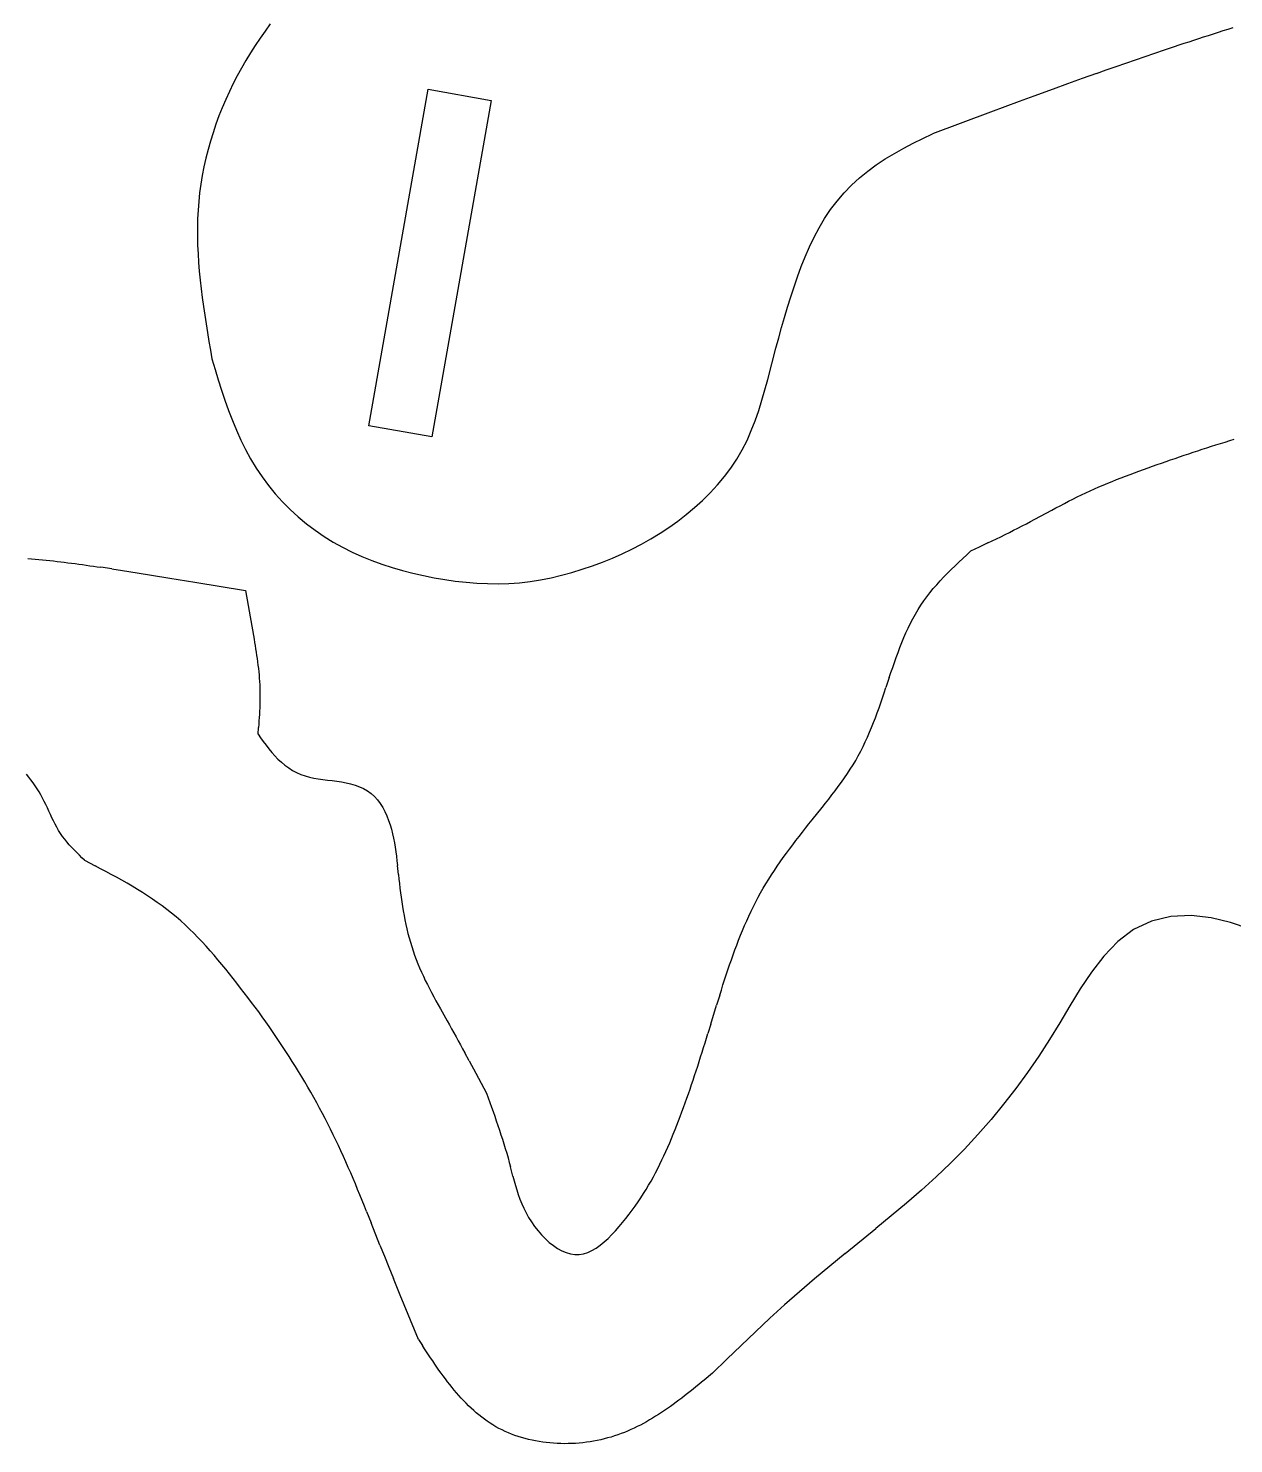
# Model space of a CAD drawing. Extents: x -3475 to 3475, y -2114 to 2114.
# Drawn here: x 1023 to 1566, y -2105 to -1468 of the extents above; entities that cross this region are included whole.
import ezdxf

# ---------------------------------------------------------------- set-up
doc = ezdxf.new("R2010")
doc.units = 0
doc.header["$MEASUREMENT"] = 0
doc.layers.get('0').update_dxf_attribs({"linetype": 'CONTINUOUS'})

msp = doc.modelspace()

# ---------------------------------------------------------------- linework, layer by layer
for p, q in [((1131.71, -1465.95), (1129.4, -1469.16)), ((1129.4, -1469.16), (1127.14, -1472.41)), ((1549.85, -1472.5), (1552.05, -1471.79)), ((1552.05, -1471.79), (1554.26, -1471.08)), ((1554.26, -1471.08), (1556.46, -1470.37)), ((1556.46, -1470.37), (1558.67, -1469.67)), ((1558.67, -1469.67), (1560.87, -1468.97)), ((1560.87, -1468.97), (1563.08, -1468.28)), ((1563.08, -1468.28), (1565.29, -1467.59)), ((1124.95, -1475.7), (1122.83, -1479.03)), ((1127.14, -1472.41), (1124.95, -1475.7)), ((1530.08, -1479.09), (1534.47, -1477.6)), ((1534.47, -1477.6), (1536.66, -1476.86)), ((1536.66, -1476.86), (1538.86, -1476.13)), ((1538.86, -1476.13), (1541.06, -1475.4)), ((1541.06, -1475.4), (1543.25, -1474.67)), ((1543.25, -1474.67), (1545.45, -1473.94)), ((1545.45, -1473.94), (1547.65, -1473.22)), ((1547.65, -1473.22), (1549.85, -1472.5)), ((1120.77, -1482.4), (1118.79, -1485.83)), ((1122.83, -1479.03), (1120.77, -1482.4)), ((1512.58, -1485.14), (1516.95, -1483.61)), ((1516.95, -1483.61), (1521.33, -1482.09)), ((1521.33, -1482.09), (1525.7, -1480.59)), ((1525.7, -1480.59), (1530.08, -1479.09)), ((1116.88, -1489.3), (1115.06, -1492.83)), ((1118.79, -1485.83), (1116.88, -1489.3)), ((1497.31, -1490.57), (1490.78, -1492.92)), ((1503.85, -1488.23), (1497.31, -1490.57)), ((1503.85, -1488.23), (1508.22, -1486.68)), ((1508.22, -1486.68), (1512.58, -1485.14)), ((1113.32, -1496.4), (1111.67, -1500.03)), ((1115.06, -1492.83), (1113.32, -1496.4)), ((1176.14, -1646.87), (1202.86, -1495.36)), ((1202.86, -1495.36), (1231.26, -1500.37)), ((1484.25, -1495.29), (1475.56, -1498.47)), ((1490.78, -1492.92), (1484.25, -1495.29)), ((1110.1, -1503.69), (1108.63, -1507.4)), ((1111.67, -1500.03), (1110.1, -1503.69)), ((1231.26, -1500.37), (1204.55, -1651.88)), ((1469.04, -1500.87), (1456.02, -1505.69)), ((1475.56, -1498.47), (1469.04, -1500.87)), ((1108.63, -1507.4), (1107.25, -1511.14)), ((1456.02, -1505.69), (1430.01, -1515.4)), ((1105.97, -1514.92), (1104.79, -1518.72)), ((1107.25, -1511.14), (1105.97, -1514.92)), ((1425.64, -1517.52), (1430.01, -1515.4)), ((1103.71, -1522.55), (1102.74, -1526.41)), ((1104.79, -1518.72), (1103.71, -1522.55)), ((1412.78, -1524.23), (1417.01, -1521.9)), ((1417.01, -1521.9), (1421.3, -1519.68)), ((1421.3, -1519.68), (1425.64, -1517.52)), ((1102.74, -1526.41), (1101.87, -1530.28)), ((1400.76, -1532.17), (1404.64, -1529.33)), ((1404.64, -1529.33), (1408.65, -1526.69)), ((1408.65, -1526.69), (1412.78, -1524.23)), ((1101.11, -1534.17), (1100.46, -1538.07)), ((1101.87, -1530.28), (1101.11, -1534.17)), ((1393.5, -1538.54), (1397.04, -1535.24)), ((1397.04, -1535.24), (1400.76, -1532.17)), ((1099.93, -1541.98), (1099.52, -1545.9)), ((1100.46, -1538.07), (1099.93, -1541.98)), ((1387, -1545.72), (1390.15, -1542.03)), ((1390.15, -1542.03), (1393.5, -1538.54)), ((1099.52, -1545.9), (1099.22, -1549.82)), ((1384.07, -1549.57), (1387, -1545.72)), ((1099.02, -1553.74), (1098.93, -1557.67)), ((1099.22, -1549.82), (1099.02, -1553.74)), ((1378.88, -1557.72), (1381.36, -1553.58)), ((1381.36, -1553.58), (1384.07, -1549.57)), ((1098.93, -1557.67), (1098.94, -1561.6)), ((1376.61, -1561.98), (1378.88, -1557.72)), ((1098.94, -1561.6), (1099.03, -1565.53)), ((1099.03, -1565.53), (1099.21, -1569.47)), ((1372.61, -1570.77), (1374.53, -1566.34)), ((1374.53, -1566.34), (1376.61, -1561.98)), ((1099.21, -1569.47), (1099.46, -1573.41)), ((1099.46, -1573.41), (1099.79, -1577.34)), ((1370.83, -1575.25), (1372.61, -1570.77)), ((1099.79, -1577.34), (1100.17, -1581.29)), ((1367.59, -1584.32), (1369.16, -1579.78)), ((1369.16, -1579.78), (1370.83, -1575.25)), ((1100.17, -1581.29), (1100.62, -1585.23)), ((1100.62, -1585.23), (1101.12, -1589.18)), ((1366.1, -1588.89), (1367.59, -1584.32)), ((1101.12, -1589.18), (1101.66, -1593.12)), ((1101.66, -1593.12), (1102.23, -1597.07)), ((1364.68, -1593.48), (1366.1, -1588.89)), ((1102.23, -1597.07), (1102.85, -1601.02)), ((1362, -1602.72), (1363.31, -1598.09)), ((1363.31, -1598.09), (1364.68, -1593.48)), ((1102.85, -1601.02), (1103.48, -1604.97)), ((1103.48, -1604.97), (1104.14, -1608.92)), ((1360.72, -1607.36), (1362, -1602.72)), ((1104.14, -1608.92), (1104.8, -1612.87)), ((1355.74, -1626.06), (1359.47, -1612.02)), ((1359.47, -1612.02), (1360.72, -1607.36)), ((1104.8, -1612.87), (1105.48, -1616.82)), ((1105.48, -1616.82), (1106.9, -1621.5)), ((1106.9, -1621.5), (1108.34, -1626.16)), ((1108.34, -1626.16), (1109.82, -1630.8)), ((1109.82, -1630.8), (1111.36, -1635.41)), ((1353.11, -1635.42), (1354.46, -1630.75)), ((1354.46, -1630.75), (1355.74, -1626.06)), ((1111.36, -1635.41), (1112.98, -1639.98)), ((1351.67, -1640.04), (1353.11, -1635.42)), ((1112.98, -1639.98), (1114.69, -1644.5)), ((1350.09, -1644.61), (1351.67, -1640.04)), ((1114.69, -1644.5), (1116.51, -1648.95)), ((1116.51, -1648.95), (1118.47, -1653.34)), ((1204.55, -1651.88), (1176.14, -1646.87)), ((1346.42, -1653.5), (1348.35, -1649.1)), ((1348.35, -1649.1), (1350.09, -1644.61)), ((1118.47, -1653.34), (1120.59, -1657.64)), ((1344.26, -1657.78), (1346.42, -1653.5)), ((1551.45, -1657.47), (1553.5, -1656.81)), ((1553.5, -1656.81), (1555.55, -1656.15)), ((1555.55, -1656.15), (1557.6, -1655.5)), ((1557.6, -1655.5), (1559.66, -1654.86)), ((1559.66, -1654.86), (1561.72, -1654.23)), ((1561.72, -1654.23), (1563.78, -1653.6)), ((1563.78, -1653.6), (1565.85, -1652.99)), ((1120.59, -1657.64), (1122.88, -1661.85)), ((1122.88, -1661.85), (1125.36, -1665.95)), ((1339.19, -1665.93), (1341.85, -1661.92)), ((1341.85, -1661.92), (1344.26, -1657.78)), ((1533.09, -1663.7), (1535.13, -1662.99)), ((1535.13, -1662.99), (1537.16, -1662.28)), ((1537.16, -1662.28), (1539.2, -1661.58)), ((1539.2, -1661.58), (1541.24, -1660.88)), ((1541.24, -1660.88), (1543.28, -1660.19)), ((1543.28, -1660.19), (1545.32, -1659.5)), ((1545.32, -1659.5), (1547.36, -1658.82)), ((1547.36, -1658.82), (1549.4, -1658.14)), ((1549.4, -1658.14), (1551.45, -1657.47)), ((1125.36, -1665.95), (1128.05, -1669.94)), ((1128.05, -1669.94), (1130.94, -1673.81)), ((1333.18, -1673.51), (1336.29, -1669.79)), ((1336.29, -1669.79), (1339.19, -1665.93)), ((1514.86, -1670.37), (1516.87, -1669.59)), ((1516.87, -1669.59), (1518.89, -1668.82)), ((1518.89, -1668.82), (1520.91, -1668.07)), ((1520.91, -1668.07), (1522.93, -1667.32)), ((1522.93, -1667.32), (1524.96, -1666.59)), ((1524.96, -1666.59), (1526.99, -1665.86)), ((1526.99, -1665.86), (1529.02, -1665.13)), ((1529.02, -1665.13), (1531.06, -1664.41)), ((1531.06, -1664.41), (1533.09, -1663.7)), ((1130.94, -1673.81), (1134.02, -1677.55)), ((1329.89, -1677.08), (1333.18, -1673.51)), ((1499, -1677.1), (1500.95, -1676.2)), ((1500.95, -1676.2), (1502.91, -1675.32)), ((1502.91, -1675.32), (1504.89, -1674.45)), ((1504.89, -1674.45), (1506.87, -1673.61)), ((1506.87, -1673.61), (1508.86, -1672.77)), ((1508.86, -1672.77), (1510.85, -1671.96)), ((1510.85, -1671.96), (1512.85, -1671.16)), ((1512.85, -1671.16), (1514.86, -1670.37)), ((1134.02, -1677.55), (1137.29, -1681.14)), ((1137.29, -1681.14), (1140.73, -1684.59)), ((1322.82, -1683.77), (1326.43, -1680.5)), ((1326.43, -1680.5), (1329.89, -1677.08)), ((1487.44, -1682.88), (1489.35, -1681.88)), ((1489.35, -1681.88), (1491.26, -1680.9)), ((1491.26, -1680.9), (1493.18, -1679.92)), ((1493.18, -1679.92), (1495.11, -1678.96)), ((1495.11, -1678.96), (1497.05, -1678.02)), ((1497.05, -1678.02), (1499, -1677.1)), ((1140.73, -1684.59), (1144.33, -1687.88)), ((1144.33, -1687.88), (1148.07, -1690.99)), ((1315.24, -1689.85), (1319.08, -1686.89)), ((1319.08, -1686.89), (1322.82, -1683.77)), ((1474.13, -1689.99), (1476.03, -1688.98)), ((1476.03, -1688.98), (1483.63, -1684.9)), ((1483.63, -1684.9), (1485.53, -1683.89)), ((1485.53, -1683.89), (1487.44, -1682.88)), ((1148.07, -1690.99), (1151.96, -1693.94)), ((1151.96, -1693.94), (1155.96, -1696.69)), ((1303.13, -1697.82), (1307.26, -1695.31)), ((1307.26, -1695.31), (1311.29, -1692.65)), ((1311.29, -1692.65), (1315.24, -1689.85)), ((1462.62, -1695.89), (1464.55, -1694.93)), ((1464.55, -1694.93), (1466.48, -1693.96)), ((1466.48, -1693.96), (1468.4, -1692.98)), ((1468.4, -1692.98), (1470.31, -1692)), ((1470.31, -1692), (1472.22, -1691)), ((1472.22, -1691), (1474.13, -1689.99)), ((1155.96, -1696.69), (1160.08, -1699.25)), ((1160.08, -1699.25), (1164.3, -1701.61)), ((1164.3, -1701.61), (1168.61, -1703.78)), ((1294.63, -1702.41), (1298.92, -1700.18)), ((1298.92, -1700.18), (1303.13, -1697.82)), ((1451, -1701.55), (1447.11, -1703.41)), ((1454.88, -1699.68), (1451, -1701.55)), ((1454.88, -1699.68), (1456.82, -1698.74)), ((1456.82, -1698.74), (1458.76, -1697.8)), ((1458.76, -1697.8), (1460.69, -1696.85)), ((1460.69, -1696.85), (1462.62, -1695.89)), ((1022.57, -1706.67), (1024.22, -1706.8)), ((1024.22, -1706.8), (1025.86, -1706.94)), ((1025.86, -1706.94), (1027.51, -1707.08)), ((1027.51, -1707.08), (1029.15, -1707.24)), ((1029.15, -1707.24), (1030.8, -1707.41)), ((1030.8, -1707.41), (1032.44, -1707.58)), ((1032.44, -1707.58), (1034.08, -1707.76)), ((1034.08, -1707.76), (1035.73, -1707.95)), ((1035.73, -1707.95), (1037.37, -1708.14)), ((1037.37, -1708.14), (1039.01, -1708.34)), ((1168.61, -1703.78), (1173.01, -1705.77)), ((1173.01, -1705.77), (1177.49, -1707.59)), ((1177.49, -1707.59), (1182.04, -1709.24)), ((1281.36, -1708.28), (1285.85, -1706.45)), ((1285.85, -1706.45), (1290.27, -1704.5)), ((1290.27, -1704.5), (1294.63, -1702.41)), ((1441.84, -1708.31), (1443.59, -1706.67)), ((1443.59, -1706.67), (1445.34, -1705.04)), ((1445.34, -1705.04), (1447.11, -1703.41)), ((1039.01, -1708.34), (1040.66, -1708.55)), ((1040.66, -1708.55), (1042.3, -1708.76)), ((1042.3, -1708.76), (1043.94, -1708.98)), ((1043.94, -1708.98), (1045.58, -1709.2)), ((1045.58, -1709.2), (1047.23, -1709.43)), ((1047.23, -1709.43), (1048.87, -1709.66)), ((1048.87, -1709.66), (1050.51, -1709.9)), ((1050.51, -1709.9), (1052.15, -1710.14)), ((1052.15, -1710.14), (1053.79, -1710.38)), ((1053.79, -1710.38), (1055.42, -1710.62)), ((1060.34, -1711.36), (1055.42, -1710.62)), ((1060.34, -1711.36), (1065.24, -1712.11)), ((1065.24, -1712.11), (1071.78, -1713.13)), ((1071.78, -1713.13), (1078.3, -1714.16)), ((1078.3, -1714.16), (1086.45, -1715.46)), ((1182.04, -1709.24), (1186.64, -1710.74)), ((1186.64, -1710.74), (1191.3, -1712.09)), ((1191.3, -1712.09), (1196, -1713.29)), ((1196, -1713.29), (1200.74, -1714.37)), ((1200.74, -1714.37), (1205.5, -1715.32)), ((1258.23, -1715.33), (1262.93, -1714.23)), ((1262.93, -1714.23), (1267.61, -1712.96)), ((1267.61, -1712.96), (1272.24, -1711.54)), ((1272.24, -1711.54), (1276.83, -1709.97)), ((1276.83, -1709.97), (1281.36, -1708.28)), ((1435.04, -1715), (1436.7, -1713.3)), ((1436.7, -1713.3), (1438.39, -1711.62)), ((1438.39, -1711.62), (1440.1, -1709.96)), ((1440.1, -1709.96), (1441.84, -1708.31)), ((1086.45, -1715.46), (1097.84, -1717.32)), ((1097.84, -1717.32), (1120.6, -1721.07)), ((1205.5, -1715.32), (1210.29, -1716.14)), ((1210.29, -1716.14), (1215.08, -1716.84)), ((1215.08, -1716.84), (1219.89, -1717.38)), ((1219.89, -1717.38), (1224.71, -1717.78)), ((1224.71, -1717.78), (1229.53, -1718)), ((1229.53, -1718), (1234.34, -1718.05)), ((1234.34, -1718.05), (1239.15, -1717.9)), ((1239.15, -1717.9), (1243.95, -1717.56)), ((1243.95, -1717.56), (1248.73, -1717)), ((1248.73, -1717), (1253.49, -1716.26)), ((1253.49, -1716.26), (1258.23, -1715.33)), ((1428.8, -1722.06), (1430.29, -1720.25)), ((1430.29, -1720.25), (1431.83, -1718.47)), ((1431.83, -1718.47), (1433.41, -1716.72)), ((1433.41, -1716.72), (1435.04, -1715)), ((1120.6, -1721.07), (1123.42, -1737.11)), ((1424.67, -1727.73), (1425.99, -1725.8)), ((1425.99, -1725.8), (1427.36, -1723.91)), ((1427.36, -1723.91), (1428.8, -1722.06)), ((1421.11, -1733.77), (1422.24, -1731.72)), ((1422.24, -1731.72), (1423.43, -1729.71)), ((1423.43, -1729.71), (1424.67, -1727.73)), ((1123.42, -1737.11), (1124.43, -1742.96)), ((1418.01, -1740.12), (1419, -1737.97)), ((1419, -1737.97), (1420.03, -1735.86)), ((1420.03, -1735.86), (1421.11, -1733.77)), ((1124.43, -1742.96), (1124.67, -1744.43)), ((1124.67, -1744.43), (1124.92, -1745.89)), ((1124.92, -1745.89), (1125.16, -1747.36)), ((1415.28, -1746.7), (1416.16, -1744.49)), ((1416.16, -1744.49), (1417.07, -1742.29)), ((1417.07, -1742.29), (1418.01, -1740.12)), ((1125.16, -1747.36), (1125.39, -1748.82)), ((1125.39, -1748.82), (1125.61, -1750.29)), ((1125.61, -1750.29), (1125.83, -1751.76)), ((1125.83, -1751.76), (1126.03, -1753.23)), ((1412.81, -1753.44), (1413.61, -1751.18)), ((1413.61, -1751.18), (1414.44, -1748.94)), ((1414.44, -1748.94), (1415.28, -1746.7)), ((1126.03, -1753.23), (1126.22, -1754.7)), ((1126.22, -1754.7), (1126.4, -1756.17)), ((1126.4, -1756.17), (1126.56, -1757.64)), ((1126.56, -1757.64), (1126.7, -1759.12)), ((1126.7, -1759.12), (1126.82, -1760.59)), ((1410.49, -1760.27), (1411.25, -1757.99)), ((1411.25, -1757.99), (1412.03, -1755.71)), ((1412.03, -1755.71), (1412.81, -1753.44)), ((1126.82, -1760.59), (1126.93, -1762.06)), ((1126.93, -1762.06), (1127.01, -1763.54)), ((1127.01, -1763.54), (1127.07, -1765.01)), ((1127.07, -1765.01), (1127.11, -1766.49)), ((1408.21, -1767.1), (1408.97, -1764.83)), ((1410.49, -1760.27), (1408.97, -1764.83)), ((1127.09, -1770.93), (1127.06, -1772.41)), ((1127.12, -1769.45), (1127.09, -1770.93)), ((1127.11, -1766.49), (1127.12, -1767.97)), ((1127.12, -1767.97), (1127.12, -1769.45)), ((1405.88, -1773.88), (1406.67, -1771.63)), ((1406.67, -1771.63), (1407.44, -1769.37)), ((1407.44, -1769.37), (1408.21, -1767.1)), ((1126.85, -1776.85), (1126.77, -1778.33)), ((1126.93, -1775.37), (1126.85, -1776.85)), ((1127, -1773.89), (1126.93, -1775.37)), ((1127.06, -1772.41), (1127, -1773.89)), ((1404.24, -1778.35), (1405.07, -1776.12)), ((1405.07, -1776.12), (1405.88, -1773.88)), ((1126.23, -1785.74), (1126.46, -1782.77)), ((1126.56, -1781.29), (1126.46, -1782.77)), ((1126.67, -1779.81), (1126.56, -1781.29)), ((1126.77, -1778.33), (1126.67, -1779.81)), ((1401.61, -1784.94), (1402.52, -1782.76)), ((1402.52, -1782.76), (1403.4, -1780.56)), ((1403.4, -1780.56), (1404.24, -1778.35)), ((1126.23, -1785.74), (1127.41, -1787.43)), ((1127.41, -1787.43), (1128.61, -1789.11)), ((1128.61, -1789.11), (1129.83, -1790.77)), ((1129.83, -1790.77), (1131.09, -1792.4)), ((1398.68, -1791.36), (1399.7, -1789.24)), ((1399.7, -1789.24), (1400.67, -1787.1)), ((1400.67, -1787.1), (1401.61, -1784.94)), ((1131.09, -1792.4), (1132.4, -1794)), ((1132.4, -1794), (1133.77, -1795.54)), ((1133.77, -1795.54), (1135.21, -1797.02)), ((1135.21, -1797.02), (1136.75, -1798.43)), ((1395.36, -1797.57), (1396.52, -1795.53)), ((1396.52, -1795.53), (1397.62, -1793.46)), ((1397.62, -1793.46), (1398.68, -1791.36)), ((1136.75, -1798.43), (1138.36, -1799.75)), ((1138.36, -1799.75), (1140.05, -1800.98)), ((1140.05, -1800.98), (1141.8, -1802.09)), ((1141.8, -1802.09), (1143.62, -1803.08)), ((1143.62, -1803.08), (1145.49, -1803.92)), ((1390.29, -1805.49), (1391.62, -1803.54)), ((1391.62, -1803.54), (1392.91, -1801.57)), ((1392.91, -1801.57), (1394.16, -1799.58)), ((1394.16, -1799.58), (1395.36, -1797.57)), ((1023.02, -1805.1), (1022.01, -1803.82)), ((1023.99, -1806.4), (1023.02, -1805.1)), ((1024.95, -1807.71), (1023.99, -1806.4)), ((1025.87, -1809.04), (1024.95, -1807.71)), ((1026.77, -1810.4), (1025.87, -1809.04)), ((1145.49, -1803.92), (1147.4, -1804.6)), ((1147.4, -1804.6), (1149.35, -1805.15)), ((1149.35, -1805.15), (1151.34, -1805.58)), ((1151.34, -1805.58), (1153.36, -1805.92)), ((1153.36, -1805.92), (1155.4, -1806.21)), ((1155.4, -1806.21), (1157.47, -1806.46)), ((1157.47, -1806.46), (1159.55, -1806.71)), ((1159.55, -1806.71), (1161.65, -1806.98)), ((1161.65, -1806.98), (1163.75, -1807.3)), ((1163.75, -1807.3), (1165.85, -1807.69)), ((1165.85, -1807.69), (1167.92, -1808.16)), ((1167.92, -1808.16), (1169.94, -1808.75)), ((1169.94, -1808.75), (1171.9, -1809.45)), ((1171.9, -1809.45), (1173.77, -1810.29)), ((1386.11, -1811.23), (1387.53, -1809.33)), ((1387.53, -1809.33), (1388.92, -1807.42)), ((1388.92, -1807.42), (1390.29, -1805.49)), ((1027.63, -1811.77), (1026.77, -1810.4)), ((1028.46, -1813.17), (1027.63, -1811.77)), ((1029.24, -1814.59), (1028.46, -1813.17)), ((1029.99, -1816.03), (1029.24, -1814.59)), ((1030.71, -1817.49), (1029.99, -1816.03)), ((1173.77, -1810.29), (1175.53, -1811.3)), ((1175.53, -1811.3), (1177.17, -1812.47)), ((1177.17, -1812.47), (1178.67, -1813.83)), ((1178.67, -1813.83), (1180.03, -1815.35)), ((1180.03, -1815.35), (1181.26, -1817.01)), ((1381.74, -1816.87), (1383.21, -1815)), ((1383.21, -1815), (1384.67, -1813.12)), ((1384.67, -1813.12), (1386.11, -1811.23)), ((1031.4, -1818.97), (1030.71, -1817.49)), ((1032.09, -1820.45), (1031.4, -1818.97)), ((1032.76, -1821.93), (1032.09, -1820.45)), ((1033.45, -1823.4), (1032.76, -1821.93)), ((1181.26, -1817.01), (1182.37, -1818.79)), ((1182.37, -1818.79), (1183.37, -1820.66)), ((1183.37, -1820.66), (1184.25, -1822.6)), ((1184.25, -1822.6), (1185.04, -1824.59)), ((1375.78, -1824.33), (1380.26, -1818.74)), ((1380.26, -1818.74), (1381.74, -1816.87)), ((1034.15, -1824.87), (1033.45, -1823.4)), ((1034.87, -1826.31), (1034.15, -1824.87)), ((1035.63, -1827.73), (1034.87, -1826.31)), ((1036.44, -1829.12), (1035.63, -1827.73)), ((1037.3, -1830.47), (1036.44, -1829.12)), ((1185.04, -1824.59), (1185.72, -1826.6)), ((1185.72, -1826.6), (1186.33, -1828.61)), ((1186.33, -1828.61), (1186.85, -1830.63)), ((1371.34, -1829.94), (1372.82, -1828.06)), ((1372.82, -1828.06), (1374.3, -1826.19)), ((1374.3, -1826.19), (1375.78, -1824.33)), ((1038.22, -1831.79), (1037.3, -1830.47)), ((1039.19, -1833.07), (1038.22, -1831.79)), ((1040.2, -1834.33), (1039.19, -1833.07)), ((1041.26, -1835.55), (1040.2, -1834.33)), ((1042.35, -1836.75), (1041.26, -1835.55)), ((1186.85, -1830.63), (1187.3, -1832.65)), ((1187.3, -1832.65), (1187.69, -1834.68)), ((1187.69, -1834.68), (1188.03, -1836.71)), ((1365.57, -1837.5), (1366.99, -1835.6)), ((1366.99, -1835.6), (1368.43, -1833.7)), ((1368.43, -1833.7), (1369.88, -1831.82)), ((1369.88, -1831.82), (1371.34, -1829.94)), ((1043.47, -1837.94), (1042.35, -1836.75)), ((1044.61, -1839.1), (1043.47, -1837.94)), ((1045.77, -1840.26), (1044.61, -1839.1)), ((1046.94, -1841.41), (1045.77, -1840.26)), ((1048.12, -1842.55), (1046.94, -1841.41)), ((1188.03, -1836.71), (1188.32, -1838.74)), ((1188.32, -1838.74), (1188.58, -1840.78)), ((1188.58, -1840.78), (1188.81, -1842.82)), ((1361.41, -1843.27), (1362.77, -1841.33)), ((1362.77, -1841.33), (1364.16, -1839.41)), ((1364.16, -1839.41), (1365.57, -1837.5)), ((1048.12, -1842.55), (1052.95, -1845.08)), ((1055.35, -1846.35), (1052.95, -1845.08)), ((1057.76, -1847.63), (1055.35, -1846.35)), ((1060.15, -1848.92), (1057.76, -1847.63)), ((1188.81, -1842.82), (1189.03, -1844.86)), ((1189.44, -1848.95), (1189.03, -1844.86)), ((1357.45, -1849.14), (1358.74, -1847.17)), ((1358.74, -1847.17), (1360.06, -1845.21)), ((1360.06, -1845.21), (1361.41, -1843.27)), ((1062.53, -1850.23), (1060.15, -1848.92)), ((1064.9, -1851.55), (1062.53, -1850.23)), ((1067.25, -1852.9), (1064.9, -1851.55)), ((1069.58, -1854.26), (1067.25, -1852.9)), ((1071.89, -1855.66), (1069.58, -1854.26)), ((1189.44, -1848.95), (1189.65, -1851)), ((1189.65, -1851), (1189.88, -1853.06)), ((1189.88, -1853.06), (1190.12, -1855.11)), ((1353.74, -1855.16), (1354.95, -1853.14)), ((1354.95, -1853.14), (1356.18, -1851.13)), ((1356.18, -1851.13), (1357.45, -1849.14)), ((1074.18, -1857.08), (1071.89, -1855.66)), ((1076.44, -1858.54), (1074.18, -1857.08)), ((1078.68, -1860.03), (1076.44, -1858.54)), ((1080.89, -1861.56), (1078.68, -1860.03)), ((1190.12, -1855.11), (1190.38, -1857.16)), ((1190.38, -1857.16), (1190.66, -1859.22)), ((1190.66, -1859.22), (1190.95, -1861.27)), ((1350.34, -1861.33), (1351.44, -1859.25)), ((1351.44, -1859.25), (1352.57, -1857.2)), ((1352.57, -1857.2), (1353.74, -1855.16)), ((1083.06, -1863.13), (1080.89, -1861.56)), ((1085.2, -1864.74), (1083.06, -1863.13)), ((1087.31, -1866.4), (1085.2, -1864.74)), ((1089.37, -1868.11), (1087.31, -1866.4)), ((1190.95, -1861.27), (1191.28, -1863.32)), ((1191.28, -1863.32), (1191.62, -1865.36)), ((1191.62, -1865.36), (1191.99, -1867.4)), ((1191.99, -1867.4), (1192.39, -1869.43)), ((1347.24, -1867.67), (1348.24, -1865.54)), ((1348.24, -1865.54), (1349.28, -1863.43)), ((1349.28, -1863.43), (1350.34, -1861.33)), ((1546.35, -1867.51), (1537.25, -1867.95)), ((1555.38, -1868.44), (1546.35, -1867.51)), ((1091.4, -1869.87), (1089.37, -1868.11)), ((1093.39, -1871.68), (1091.4, -1869.87)), ((1095.34, -1873.53), (1093.39, -1871.68)), ((1097.26, -1875.42), (1095.34, -1873.53)), ((1192.39, -1869.43), (1192.82, -1871.45)), ((1192.82, -1871.45), (1193.27, -1873.47)), ((1193.27, -1873.47), (1193.76, -1875.48)), ((1344.41, -1874.15), (1345.33, -1871.97)), ((1345.33, -1871.97), (1346.27, -1869.81)), ((1346.27, -1869.81), (1347.24, -1867.67)), ((1520.49, -1873.77), (1513.38, -1879.17)), ((1528.49, -1869.98), (1520.49, -1873.77)), ((1537.25, -1867.95), (1528.49, -1869.98)), ((1564.11, -1870.53), (1555.38, -1868.44)), ((1572.55, -1873.48), (1564.11, -1870.53)), ((1099.15, -1877.34), (1097.26, -1875.42)), ((1101.02, -1879.3), (1099.15, -1877.34)), ((1102.85, -1881.29), (1101.02, -1879.3)), ((1193.76, -1875.48), (1194.28, -1877.47)), ((1194.28, -1877.47), (1194.84, -1879.46)), ((1194.84, -1879.46), (1195.43, -1881.43)), ((1341.8, -1880.74), (1342.65, -1878.53)), ((1342.65, -1878.53), (1343.52, -1876.33)), ((1343.52, -1876.33), (1344.41, -1874.15)), ((1513.38, -1879.17), (1507.08, -1885.72)), ((1104.66, -1883.31), (1102.85, -1881.29)), ((1106.44, -1885.35), (1104.66, -1883.31)), ((1108.21, -1887.41), (1106.44, -1885.35)), ((1195.43, -1881.43), (1196.06, -1883.39)), ((1196.06, -1883.39), (1196.73, -1885.33)), ((1196.73, -1885.33), (1197.45, -1887.26)), ((1339.37, -1887.43), (1340.17, -1885.19)), ((1340.17, -1885.19), (1340.98, -1882.96)), ((1340.98, -1882.96), (1341.8, -1880.74)), ((1507.08, -1885.72), (1501.47, -1892.95)), ((1109.95, -1889.49), (1108.21, -1887.41)), ((1111.67, -1891.59), (1109.95, -1889.49)), ((1113.38, -1893.7), (1111.67, -1891.59)), ((1197.45, -1887.26), (1198.2, -1889.17)), ((1198.2, -1889.17), (1198.99, -1891.06)), ((1198.99, -1891.06), (1199.82, -1892.94)), ((1199.82, -1892.94), (1200.68, -1894.81)), ((1337.08, -1894.19), (1337.83, -1891.93)), ((1337.83, -1891.93), (1338.59, -1889.68)), ((1338.59, -1889.68), (1339.37, -1887.43)), ((1501.47, -1892.95), (1496.44, -1900.45)), ((1115.07, -1895.83), (1113.38, -1893.7)), ((1116.75, -1897.95), (1115.07, -1895.83)), ((1118.41, -1900.09), (1116.75, -1897.95)), ((1200.68, -1894.81), (1201.56, -1896.67)), ((1201.56, -1896.67), (1202.48, -1898.51)), ((1202.48, -1898.51), (1203.42, -1900.35)), ((1334.87, -1901), (1335.6, -1898.73)), ((1335.6, -1898.73), (1336.33, -1896.46)), ((1336.33, -1896.46), (1337.08, -1894.19)), ((1120.06, -1902.23), (1118.41, -1900.09)), ((1121.7, -1904.38), (1120.06, -1902.23)), ((1123.32, -1906.54), (1121.7, -1904.38)), ((1203.42, -1900.35), (1204.37, -1902.18)), ((1204.37, -1902.18), (1205.35, -1904)), ((1205.35, -1904), (1206.34, -1905.82)), ((1334.14, -1903.28), (1332.7, -1907.84)), ((1334.14, -1903.28), (1334.87, -1901)), ((1496.44, -1900.45), (1491.78, -1908.06)), ((1124.93, -1908.71), (1123.32, -1906.54)), ((1126.53, -1910.88), (1124.93, -1908.71)), ((1128.11, -1913.07), (1126.53, -1910.88)), ((1206.34, -1905.82), (1207.34, -1907.63)), ((1207.34, -1907.63), (1208.34, -1909.44)), ((1208.34, -1909.44), (1211.39, -1914.85)), ((1330.13, -1916.32), (1332.7, -1907.84)), ((1491.78, -1908.06), (1487.26, -1915.71)), ((1129.68, -1915.26), (1128.11, -1913.07)), ((1131.23, -1917.46), (1129.68, -1915.26)), ((1132.77, -1919.67), (1131.23, -1917.46)), ((1211.39, -1914.85), (1212.4, -1916.65)), ((1212.4, -1916.65), (1213.4, -1918.46)), ((1213.4, -1918.46), (1214.4, -1920.26)), ((1330.13, -1916.32), (1328.83, -1920.56)), ((1487.26, -1915.71), (1482.65, -1923.31)), ((1134.29, -1921.89), (1132.77, -1919.67)), ((1135.8, -1924.13), (1134.29, -1921.89)), ((1137.3, -1926.37), (1135.8, -1924.13)), ((1214.4, -1920.26), (1215.4, -1922.07)), ((1215.4, -1922.07), (1216.4, -1923.88)), ((1216.4, -1923.88), (1217.39, -1925.69)), ((1326.87, -1926.89), (1327.53, -1924.78)), ((1327.53, -1924.78), (1328.18, -1922.67)), ((1328.18, -1922.67), (1328.83, -1920.56)), ((1482.65, -1923.31), (1477.8, -1930.79)), ((1138.77, -1928.62), (1137.3, -1926.37)), ((1140.23, -1930.89), (1138.77, -1928.62)), ((1141.68, -1933.17), (1140.23, -1930.89)), ((1217.39, -1925.69), (1218.37, -1927.5)), ((1218.37, -1927.5), (1219.36, -1929.31)), ((1221.32, -1932.93), (1219.36, -1929.31)), ((1324.88, -1933.19), (1325.55, -1931.1)), ((1325.55, -1931.1), (1326.21, -1928.99)), ((1326.21, -1928.99), (1326.87, -1926.89)), ((1477.8, -1930.79), (1472.72, -1938.15)), ((1143.11, -1935.46), (1141.68, -1933.17)), ((1144.52, -1937.75), (1143.11, -1935.46)), ((1221.32, -1932.93), (1224.24, -1938.37)), ((1322.84, -1939.45), (1323.53, -1937.37)), ((1323.53, -1937.37), (1324.21, -1935.28)), ((1324.21, -1935.28), (1324.88, -1933.19)), ((1145.92, -1940.06), (1144.52, -1937.75)), ((1147.3, -1942.39), (1145.92, -1940.06)), ((1148.66, -1944.72), (1147.3, -1942.39)), ((1224.24, -1938.37), (1229.09, -1947.44)), ((1320.75, -1945.66), (1321.46, -1943.6)), ((1321.46, -1943.6), (1322.15, -1941.53)), ((1322.15, -1941.53), (1322.84, -1939.45)), ((1472.72, -1938.15), (1467.43, -1945.37)), ((1150.01, -1947.06), (1148.66, -1944.72)), ((1151.33, -1949.41), (1150.01, -1947.06)), ((1152.64, -1951.77), (1151.33, -1949.41)), ((1229.09, -1947.44), (1231.33, -1953.68)), ((1318.59, -1951.81), (1319.32, -1949.77)), ((1319.32, -1949.77), (1320.04, -1947.72)), ((1320.04, -1947.72), (1320.75, -1945.66)), ((1467.43, -1945.37), (1461.95, -1952.45)), ((1153.93, -1954.15), (1152.64, -1951.77)), ((1155.21, -1956.53), (1153.93, -1954.15)), ((1156.46, -1958.92), (1155.21, -1956.53)), ((1231.33, -1953.68), (1232.07, -1955.76)), ((1232.07, -1955.76), (1232.8, -1957.84)), ((1316.36, -1957.89), (1317.11, -1955.87)), ((1317.11, -1955.87), (1317.86, -1953.84)), ((1317.86, -1953.84), (1318.59, -1951.81)), ((1461.95, -1952.45), (1456.29, -1959.37)), ((1157.7, -1961.32), (1156.46, -1958.92)), ((1158.91, -1963.73), (1157.7, -1961.32)), ((1232.8, -1957.84), (1233.52, -1959.91)), ((1233.52, -1959.91), (1234.23, -1961.99)), ((1234.23, -1961.99), (1234.94, -1964.07)), ((1314.04, -1963.88), (1314.82, -1961.89)), ((1314.82, -1961.89), (1315.6, -1959.89)), ((1315.6, -1959.89), (1316.36, -1957.89)), ((1456.29, -1959.37), (1450.43, -1966.11)), ((1160.11, -1966.15), (1158.91, -1963.73)), ((1161.29, -1968.58), (1160.11, -1966.15)), ((1162.44, -1971.02), (1161.29, -1968.58)), ((1234.94, -1964.07), (1235.62, -1966.15)), ((1235.62, -1966.15), (1236.3, -1968.23)), ((1236.3, -1968.23), (1236.95, -1970.3)), ((1311.61, -1969.78), (1312.43, -1967.82)), ((1312.43, -1967.82), (1313.24, -1965.86)), ((1313.24, -1965.86), (1314.04, -1963.88)), ((1450.43, -1966.11), (1444.36, -1972.65)), ((1163.58, -1973.47), (1162.44, -1971.02)), ((1164.7, -1975.92), (1163.58, -1973.47)), ((1236.95, -1970.3), (1237.59, -1972.38)), ((1237.59, -1972.38), (1238.21, -1974.46)), ((1238.21, -1974.46), (1238.81, -1976.53)), ((1308.13, -1977.52), (1309.03, -1975.6)), ((1309.03, -1975.6), (1309.91, -1973.67)), ((1309.91, -1973.67), (1310.77, -1971.73)), ((1310.77, -1971.73), (1311.61, -1969.78)), ((1444.36, -1972.65), (1438.07, -1978.99)), ((1165.8, -1978.38), (1164.7, -1975.92)), ((1166.89, -1980.85), (1165.8, -1978.38)), ((1167.96, -1983.33), (1166.89, -1980.85)), ((1238.81, -1976.53), (1239.38, -1978.61)), ((1239.38, -1978.61), (1239.93, -1980.68)), ((1241, -1984.83), (1239.93, -1980.68)), ((1305.26, -1983.25), (1306.24, -1981.35)), ((1306.24, -1981.35), (1307.2, -1979.44)), ((1307.2, -1979.44), (1308.13, -1977.52)), ((1438.07, -1978.99), (1431.59, -1985.14)), ((1169.02, -1985.81), (1167.96, -1983.33)), ((1170.06, -1988.3), (1169.02, -1985.81)), ((1171.1, -1990.79), (1170.06, -1988.3)), ((1241, -1984.83), (1241.55, -1986.9)), ((1241.55, -1986.9), (1242.12, -1988.97)), ((1302.1, -1988.92), (1303.19, -1987.04)), ((1303.19, -1987.04), (1304.24, -1985.15)), ((1304.24, -1985.15), (1305.26, -1983.25)), ((1431.59, -1985.14), (1424.96, -1991.13)), ((1172.12, -1993.28), (1171.1, -1990.79)), ((1173.14, -1995.78), (1172.12, -1993.28)), ((1242.12, -1988.97), (1242.74, -1991.04)), ((1242.74, -1991.04), (1243.41, -1993.11)), ((1243.41, -1993.11), (1244.15, -1995.18)), ((1297.36, -1996.41), (1298.61, -1994.54)), ((1298.61, -1994.54), (1299.81, -1992.67)), ((1299.81, -1992.67), (1300.98, -1990.8)), ((1300.98, -1990.8), (1302.1, -1988.92)), ((1424.96, -1991.13), (1418.2, -1996.99)), ((1174.15, -1998.28), (1173.14, -1995.78)), ((1175.15, -2000.79), (1174.15, -1998.28)), ((1175.15, -2000.79), (1177.15, -2005.8)), ((1244.15, -1995.18), (1244.98, -1997.24)), ((1244.98, -1997.24), (1245.9, -1999.3)), ((1245.9, -1999.3), (1246.94, -2001.36)), ((1246.94, -2001.36), (1248.1, -2003.41)), ((1293.33, -2001.99), (1294.72, -2000.13)), ((1294.72, -2000.13), (1296.06, -1998.27)), ((1296.06, -1998.27), (1297.36, -1996.41)), ((1418.2, -1996.99), (1411.36, -2002.75)), ((1181.13, -2015.84), (1177.15, -2005.8)), ((1248.1, -2003.41), (1249.39, -2005.46)), ((1249.39, -2005.46), (1250.8, -2007.46)), ((1250.8, -2007.46), (1252.32, -2009.41)), ((1287.22, -2009.38), (1288.83, -2007.55)), ((1288.83, -2007.55), (1290.38, -2005.69)), ((1290.38, -2005.69), (1291.88, -2003.84)), ((1291.88, -2003.84), (1293.33, -2001.99)), ((1411.36, -2002.75), (1404.45, -2008.43)), ((1252.32, -2009.41), (1253.93, -2011.27)), ((1253.93, -2011.27), (1255.63, -2013.02)), ((1255.63, -2013.02), (1257.4, -2014.64)), ((1282.1, -2014.46), (1283.85, -2012.87)), ((1283.85, -2012.87), (1285.56, -2011.16)), ((1285.56, -2011.16), (1287.22, -2009.38)), ((1390.58, -2019.71), (1404.45, -2008.43)), ((1181.13, -2015.84), (1183.13, -2020.85)), ((1257.4, -2014.64), (1259.23, -2016.1)), ((1259.23, -2016.1), (1261.12, -2017.37)), ((1261.12, -2017.37), (1263.04, -2018.43)), ((1263.04, -2018.43), (1264.98, -2019.27)), ((1264.98, -2019.27), (1266.94, -2019.84)), ((1266.94, -2019.84), (1268.91, -2020.14)), ((1268.91, -2020.14), (1270.86, -2020.12)), ((1270.86, -2020.12), (1272.8, -2019.8)), ((1272.8, -2019.8), (1274.72, -2019.18)), ((1274.72, -2019.18), (1276.61, -2018.31)), ((1276.61, -2018.31), (1278.47, -2017.22)), ((1278.47, -2017.22), (1280.3, -2015.92)), ((1280.3, -2015.92), (1282.1, -2014.46)), ((1390.58, -2019.71), (1383.67, -2025.37)), ((1183.13, -2020.85), (1185.14, -2025.86)), ((1185.14, -2025.86), (1187.17, -2030.86)), ((1383.67, -2025.37), (1376.81, -2031.08)), ((1190.22, -2038.35), (1187.17, -2030.86)), ((1376.81, -2031.08), (1370.03, -2036.88)), ((1198.43, -2058.31), (1190.22, -2038.35)), ((1370.03, -2036.88), (1363.35, -2042.8)), ((1363.35, -2042.8), (1356.75, -2048.82)), ((1356.75, -2048.82), (1350.23, -2054.92)), ((1198.43, -2058.31), (1200.26, -2061.11)), ((1350.23, -2054.92), (1343.76, -2061.08)), ((1201.18, -2062.51), (1200.26, -2061.11)), ((1202.1, -2063.9), (1201.18, -2062.51)), ((1203.02, -2065.29), (1202.1, -2063.9)), ((1343.76, -2061.08), (1337.33, -2067.29)), ((1203.95, -2066.68), (1203.02, -2065.29)), ((1204.88, -2068.05), (1203.95, -2066.68)), ((1205.82, -2069.42), (1204.88, -2068.05)), ((1206.76, -2070.78), (1205.82, -2069.42)), ((1207.71, -2072.13), (1206.76, -2070.78)), ((1337.33, -2067.29), (1330.92, -2073.52)), ((1208.67, -2073.47), (1207.71, -2072.13)), ((1209.64, -2074.79), (1208.67, -2073.47)), ((1210.61, -2076.1), (1209.64, -2074.79)), ((1211.6, -2077.4), (1210.61, -2076.1)), ((1212.6, -2078.68), (1211.6, -2077.4)), ((1325.91, -2077.66), (1324.66, -2078.69)), ((1327.17, -2076.63), (1325.91, -2077.66)), ((1330.92, -2073.52), (1327.17, -2076.63)), ((1213.61, -2079.94), (1212.6, -2078.68)), ((1214.63, -2081.18), (1213.61, -2079.94)), ((1215.67, -2082.41), (1214.63, -2081.18)), ((1216.72, -2083.61), (1215.67, -2082.41)), ((1217.78, -2084.79), (1216.72, -2083.61)), ((1318.34, -2083.74), (1317.07, -2084.72)), ((1319.62, -2082.75), (1318.34, -2083.74)), ((1320.88, -2081.74), (1319.62, -2082.75)), ((1322.15, -2080.73), (1320.88, -2081.74)), ((1323.4, -2079.71), (1322.15, -2080.73)), ((1324.66, -2078.69), (1323.4, -2079.71)), ((1218.86, -2085.95), (1217.78, -2084.79)), ((1219.96, -2087.08), (1218.86, -2085.95)), ((1221.08, -2088.19), (1219.96, -2087.08)), ((1222.21, -2089.28), (1221.08, -2088.19)), ((1223.36, -2090.33), (1222.21, -2089.28)), ((1224.53, -2091.36), (1223.36, -2090.33)), ((1309.28, -2090.36), (1307.95, -2091.25)), ((1310.6, -2089.46), (1309.28, -2090.36)), ((1311.9, -2088.54), (1310.6, -2089.46)), ((1313.2, -2087.6), (1311.9, -2088.54)), ((1314.5, -2086.66), (1313.2, -2087.6)), ((1315.79, -2085.7), (1314.5, -2086.66)), ((1317.07, -2084.72), (1315.79, -2085.7)), ((1225.73, -2092.35), (1224.53, -2091.36)), ((1226.94, -2093.32), (1225.73, -2092.35)), ((1228.18, -2094.25), (1226.94, -2093.32)), ((1229.44, -2095.15), (1228.18, -2094.25)), ((1230.72, -2096.01), (1229.44, -2095.15)), ((1232.03, -2096.84), (1230.72, -2096.01)), ((1233.36, -2097.63), (1232.03, -2096.84)), ((1298.4, -2096.88), (1296.99, -2097.6)), ((1299.8, -2096.15), (1298.4, -2096.88)), ((1301.19, -2095.38), (1299.8, -2096.15)), ((1302.56, -2094.6), (1301.19, -2095.38)), ((1303.92, -2093.79), (1302.56, -2094.6)), ((1305.28, -2092.96), (1303.92, -2093.79)), ((1306.62, -2092.11), (1305.28, -2092.96)), ((1307.95, -2091.25), (1306.62, -2092.11)), ((1234.72, -2098.39), (1233.36, -2097.63)), ((1236.1, -2099.1), (1234.72, -2098.39)), ((1237.52, -2099.77), (1236.1, -2099.1)), ((1238.95, -2100.41), (1237.52, -2099.77)), ((1240.42, -2101), (1238.95, -2100.41)), ((1241.9, -2101.56), (1240.42, -2101)), ((1243.41, -2102.08), (1241.9, -2101.56)), ((1244.93, -2102.55), (1243.41, -2102.08)), ((1246.48, -2102.99), (1244.93, -2102.55)), ((1248.04, -2103.39), (1246.48, -2102.99)), ((1282.1, -2103.14), (1280.53, -2103.51)), ((1283.66, -2102.73), (1282.1, -2103.14)), ((1285.21, -2102.29), (1283.66, -2102.73)), ((1286.73, -2101.81), (1285.21, -2102.29)), ((1288.24, -2101.3), (1286.73, -2101.81)), ((1289.74, -2100.76), (1288.24, -2101.3)), ((1291.22, -2100.18), (1289.74, -2100.76)), ((1292.68, -2099.58), (1291.22, -2100.18)), ((1294.13, -2098.95), (1292.68, -2099.58)), ((1295.57, -2098.29), (1294.13, -2098.95)), ((1296.99, -2097.6), (1295.57, -2098.29)), ((1249.61, -2103.75), (1248.04, -2103.39)), ((1251.2, -2104.07), (1249.61, -2103.75)), ((1252.81, -2104.36), (1251.2, -2104.07)), ((1254.42, -2104.61), (1252.81, -2104.36)), ((1256.04, -2104.81), (1254.42, -2104.61)), ((1257.67, -2104.98), (1256.04, -2104.81)), ((1259.31, -2105.12), (1257.67, -2104.98)), ((1260.95, -2105.21), (1259.31, -2105.12)), ((1262.6, -2105.27), (1260.95, -2105.21)), ((1264.25, -2105.29), (1262.6, -2105.27)), ((1265.9, -2105.28), (1264.25, -2105.29)), ((1267.54, -2105.23), (1265.9, -2105.28)), ((1269.19, -2105.14), (1267.54, -2105.23)), ((1270.83, -2105.01), (1269.19, -2105.14)), ((1272.47, -2104.85), (1270.83, -2105.01)), ((1274.1, -2104.66), (1272.47, -2104.85)), ((1275.72, -2104.42), (1274.1, -2104.66)), ((1277.33, -2104.16), (1275.72, -2104.42)), ((1278.94, -2103.85), (1277.33, -2104.16)), ((1280.53, -2103.51), (1278.94, -2103.85))]:
    msp.add_line(p, q)

doc.saveas('drawing.dxf')
